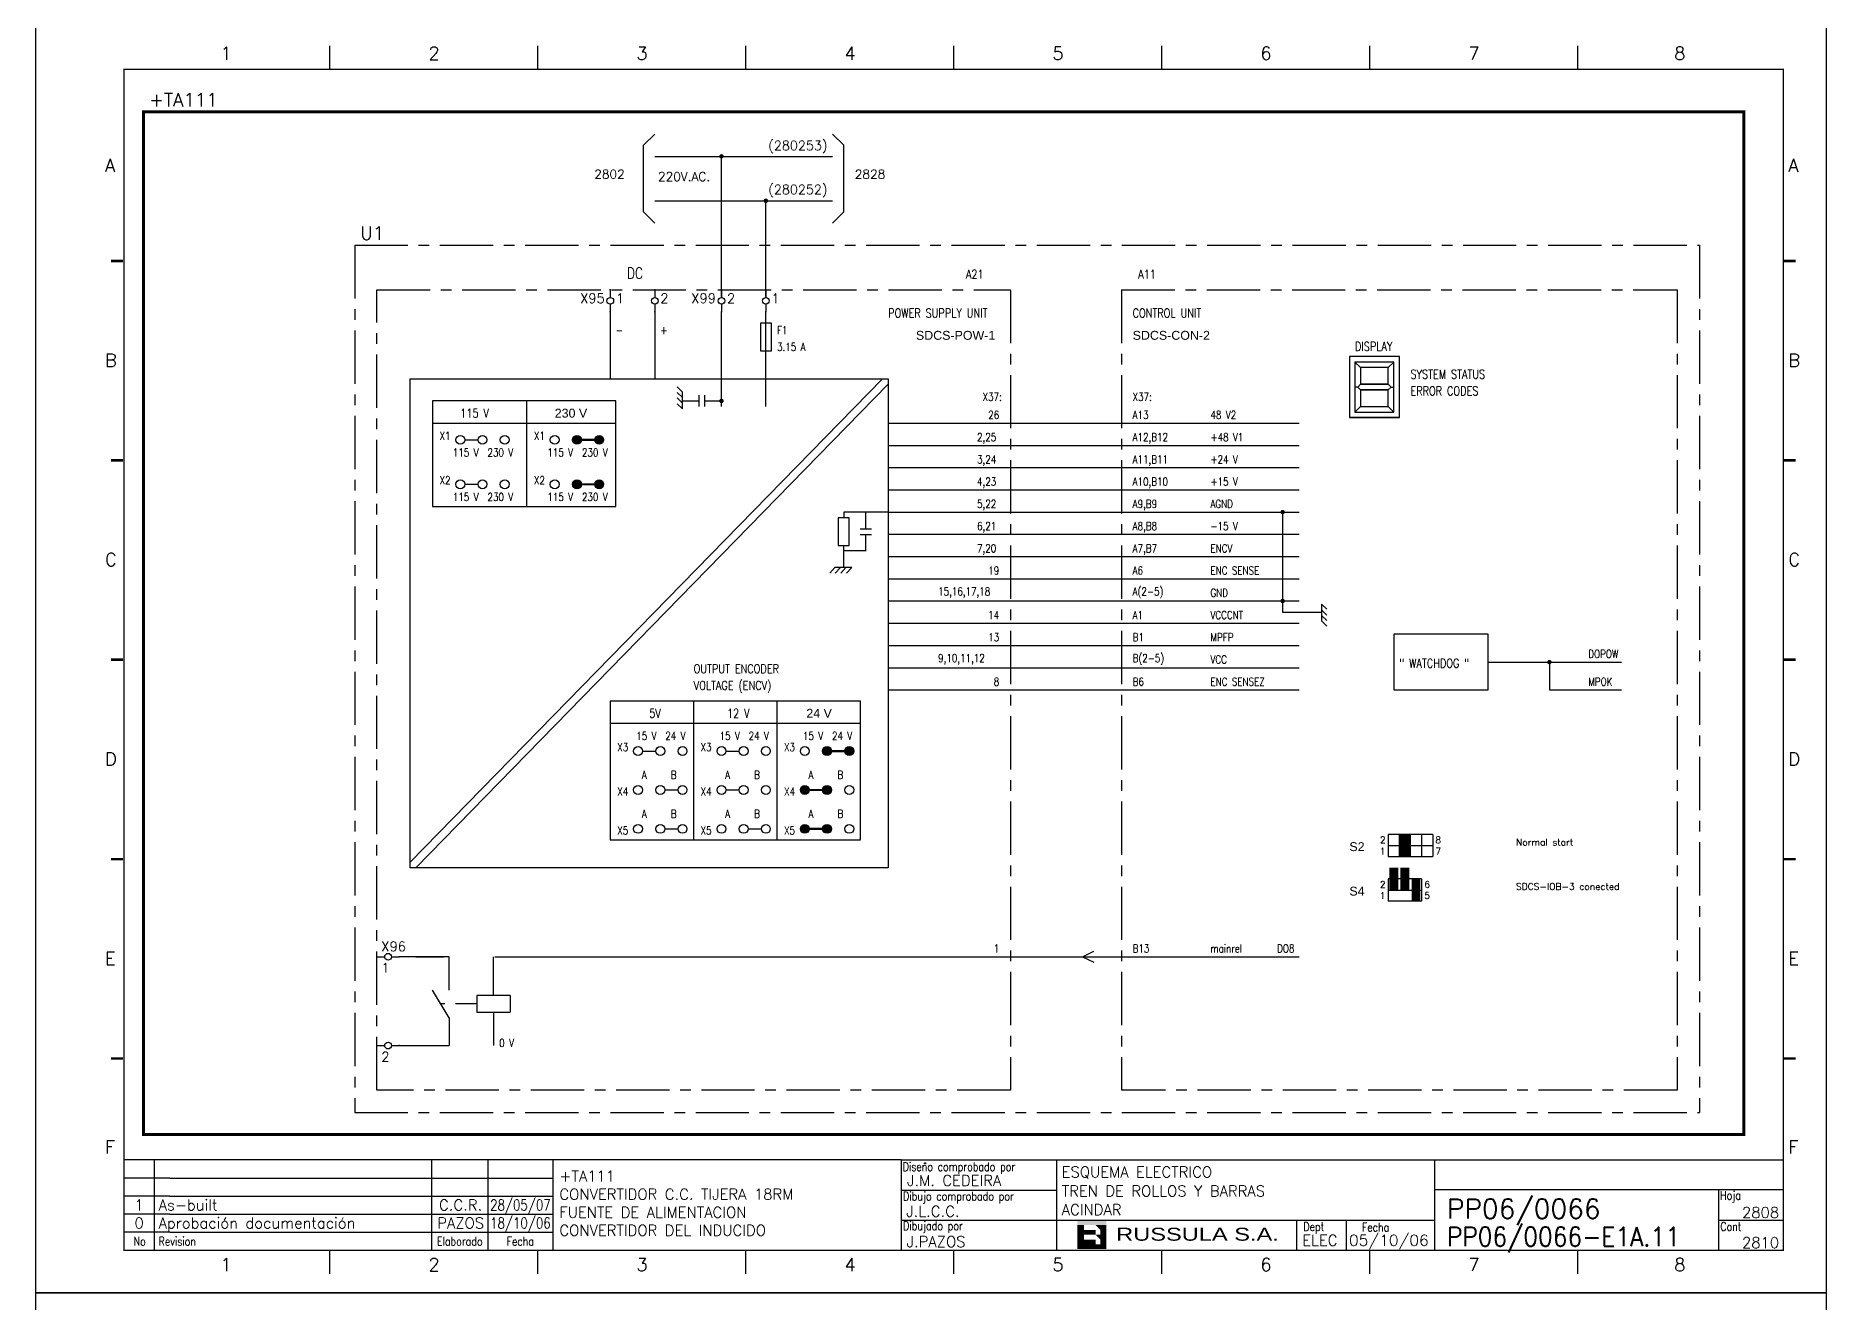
# Model space of a CAD drawing. Extents: x -4 to 416, y -4762 to 287.
# Drawn here: x -3.7 to 416.3, y -1200.4 to -903.4 of the extents above; entities that cross this region are included whole.
import ezdxf
from ezdxf.enums import TextEntityAlignment as Align

# ---------------------------------------------------------------- set-up
doc = ezdxf.new("R2010")
doc.units = 0
doc.header["$LTSCALE"] = 10
doc.header["$MEASUREMENT"] = 0
for name, pattern in [('CENTER', [2, 1.25, -0.25, 0.25, -0.25]), ('DASHDOT', [1, 0.5, -0.25, 0, -0.25]), ('DASHED', [0.75, 0.5, -0.25])]:
    doc.linetypes.add(name, pattern=pattern)
doc.layers.get('0').update_dxf_attribs({"linetype": 'CONTINUOUS'})
for name, color, linetype in [('1', 7, 'CONTINUOUS'), ('10', 5, 'CONTINUOUS'), ('2', 7, 'CONTINUOUS'), ('25', 3, 'CONTINUOUS'), ('25K', 4, 'DASHED'), ('25PK', 4, 'CENTER'), ('35', 2, 'CONTINUOUS'), ('8', 1, 'CONTINUOUS'), ('9', 6, 'CONTINUOUS'), ('DIBUJO', 7, 'CONTINUOUS'), ('NODE', 7, 'CONTINUOUS')]:
    doc.layers.add(name, color=color, linetype=linetype)
doc.styles.add('ABBSTYLE', font='ROMANS.SHX', dxfattribs={"width": 0.8})
doc.styles.add('HELV', font='HELVBLD.SHX', dxfattribs={"width": 1.2})
doc.styles.add('HELVETICA', font='HELV.SHX')
doc.styles.add('LABEL', font='SIMPLEX', dxfattribs={"width": 0.8, "height": 4})
doc.styles.add('ROMANS', font='romans')
doc.styles.get("Standard").update_dxf_attribs({"font": 'simplex'})

# ---------------------------------------------------------------- blocks, each defined once
blk = doc.blocks.new('NOD', base_point=(237.5, 170))
at = {"layer": 'NODE'}
blk.add_point((237.5, 170), dxfattribs=at)
blk = doc.blocks.new('$$PLL21C')
for p, q in [((-2.5, 0), (-0.75, 0)), ((0.75, 0), (2.5, 0))]:
    blk.add_line(p, q)
at = {"layer": '2'}
blk.add_circle((0, 0), 0.75, dxfattribs=at)
for p in [(-2.5, 0), (2.5, 0)]:
    blk.add_blockref('NOD', p, dxfattribs=at)
at = {"layer": '8'}
blk.add_attdef('*A', (-1.5, -3.575), '', height=2.15, dxfattribs=at)
at = {"layer": '9'}
blk.add_attdef('ID', (-1.5, 1.25), '', height=2.15, dxfattribs=at)
blk = doc.blocks.new('$$PLU21C')
for p, q in [((0, 2.5), (0, 0.75)), ((0, -0.75), (0, -2.5))]:
    blk.add_line(p, q)
at = {"layer": '2'}
blk.add_circle((0, 0), 0.75, dxfattribs=at)
for p in [(0, 2.5), (0, -2.5)]:
    blk.add_blockref('NOD', p, dxfattribs=at)
at = {"layer": '8'}
blk.add_attdef('*A', (1.25, -0.5), '', height=2.15, dxfattribs=at)
at = {"layer": '9'}
blk.add_attdef('ID', text='', height=2.15, dxfattribs=at).set_placement((-1.25, -0.5), align=Align.RIGHT)
blk = doc.blocks.new('newcajec')
at = {"layer": '1'}
for p, q in [((179.4, 20.85), (0.13, 20.85)), ((7, 20.85), (7, 0)), ((71, 20.85), (71, 0)), ((84, 20.85), (84, 0.09)), ((99, 20.85), (99, 0)), ((215.2, 20.8), (215.2, 0)), ((10.6, 16.64), (0, 16.64)), ((10.6, 16.64), (99, 16.64)), ((184.64, 20.18), (184.81, 20.01)), ((184.81, 20.01), (185.18, 20.25)), ((10.6, 12.48), (0, 12.48)), ((10.6, 12.48), (99, 12.48)), ((179.4, 13.87), (215.2, 13.87)), ((368, 14.06), (368, 0)), ((10.6, 8.32), (0, 8.32)), ((10.6, 8.32), (99, 8.32)), ((10.6, 4.16), (0, 4.16)), ((10.6, 4.16), (99, 4.16)), ((179.4, 6.93), (267.63, 6.93)), ((267.63, 6.93), (302.5, 6.93)), ((270.63, 6.91), (270.63, 0)), ((282.07, 6.93), (282.07, 0)), ((368, 6.93), (383, 6.93))]:
    blk.add_line(p, q, dxfattribs=at)
for points in [[(47.5, 272.5, 0.3, 0.3, 0), (47.5, 277.91, 0.3, 0.3, 0)], [(95.5, 272.5, 0.3, 0.3, 0), (95.5, 277.91, 0.3, 0.3, 0)], [(143.5, 272.5, 0.3, 0.3, 0), (143.5, 277.91, 0.3, 0.3, 0)], [(191.5, 272.5, 0.3, 0.3, 0), (191.5, 277.91, 0.3, 0.3, 0)], [(239.5, 272.5, 0.3, 0.3, 0), (239.5, 277.91, 0.3, 0.3, 0)], [(287.5, 272.5, 0.3, 0.3, 0), (287.5, 277.91, 0.3, 0.3, 0)], [(335.5, 272.5, 0.3, 0.3, 0), (335.5, 277.91, 0.3, 0.3, 0)], [(-2.99, 228.23, 0.6, 0.6, 0), (-0.18, 228.23, 0.6, 0.6, 0)], [(383.01, 228.23, 0.6, 0.6, 0), (385.82, 228.23, 0.6, 0.6, 0)], [(-2.99, 182.23, 0.6, 0.6, 0), (-0.18, 182.23, 0.6, 0.6, 0)], [(383.01, 182.23, 0.6, 0.6, 0), (385.82, 182.23, 0.6, 0.6, 0)], [(-2.99, 136.23, 0.6, 0.6, 0), (-0.18, 136.23, 0.6, 0.6, 0)], [(383.01, 136.23, 0.6, 0.6, 0), (385.82, 136.23, 0.6, 0.6, 0)], [(-2.99, 90.23, 0.6, 0.6, 0), (-0.18, 90.23, 0.6, 0.6, 0)], [(383.01, 90.23, 0.6, 0.6, 0), (385.82, 90.23, 0.6, 0.6, 0)], [(-2.99, 44.23, 0.6, 0.6, 0), (-0.18, 44.23, 0.6, 0.6, 0)], [(383.01, 44.23, 0.6, 0.6, 0), (385.82, 44.23, 0.6, 0.6, 0)], [(383, 20.8, 0.3, 0.3, 0), (179.4, 20.8, 0.3, 0.3, 0), (179.4, 0, 0.3, 0.3, 0)], [(302.5, 20.8, 0.3, 0.3, 0), (302.5, 0, 0.3, 0.3, 0)], [(302.5, 14, 0.3, 0.3, 0), (383, 14, 0.3, 0.3, 0)], [(47.5, -5.5, 0.3, 0.3, 0), (47.5, -0.09, 0.3, 0.3, 0)], [(95.5, -5.5, 0.3, 0.3, 0), (95.5, -0.09, 0.3, 0.3, 0)], [(143.5, -5.5, 0.3, 0.3, 0), (143.5, -0.09, 0.3, 0.3, 0)], [(191.5, -5.5, 0.3, 0.3, 0), (191.5, -0.09, 0.3, 0.3, 0)], [(239.5, -5.5, 0.3, 0.3, 0), (239.5, -0.09, 0.3, 0.3, 0)], [(287.5, -5.5, 0.3, 0.3, 0), (287.5, -0.09, 0.3, 0.3, 0)], [(335.5, -5.5, 0.3, 0.3, 0), (335.5, -0.09, 0.3, 0.3, 0)]]:
    blk.add_lwpolyline(points, format="xyseb", dxfattribs=at)
at = {"layer": '1', "const_width": 0.3}
blk.add_lwpolyline([(0, 0), (0, 272.5), (383, 272.5), (383, 0)], close=True, dxfattribs=at)
at = {"layer": '2', "color": 14}
for p, q in [((221.42, 4.69), (221.42, 5.81)), ((221.42, 2.47), (221.42, 3.58))]:
    blk.add_line(p, q, dxfattribs=at)
for points in [[(220.05, 5.81), (220.05, 6.92), (226.74, 5.81), (226.74, 6.92)], [(221.42, 2.47), (220.05, 2.47), (221.42, 5.81), (220.05, 5.81)], [(221.42, 4.69), (224.25, 4.69), (221.42, 3.58), (224.25, 3.58)], [(224.25, 5.81), (225.37, 5.81), (225.37, 4.69)], [(225.37, 5.81), (226.74, 5.81), (225.37, 1.35), (226.74, 1.35)], [(224.25, 0.24), (224.25, 2.47), (220.05, 0.24), (220.05, 2.47)], [(224.25, 3.58), (225.37, 3.58), (225.37, 2.47)], [(226.74, 1.35), (226.74, 0.24), (224.25, 1.35), (224.25, 0.24)]]:
    blk.add_solid(points, dxfattribs=at)
at = {"layer": '1', "style": 'ROMANS'}
for s, p in [('1', (22.29, 274.68)), ('2', (70.29, 274.68)), ('3', (118.29, 274.68)), ('4', (166.29, 274.68)), ('5', (214.29, 274.68)), ('6', (262.29, 274.68)), ('7', (310.29, 274.68)), ('8', (357.79, 274.68)), ('A', (-4.37, 248.84)), ('A', (384.13, 248.84)), ('B', (-4.37, 203.84)), ('B', (384.13, 203.84)), ('C', (-4.37, 157.84)), ('C', (384.13, 157.84)), ('D', (-4.37, 111.84)), ('D', (384.13, 111.84)), ('E', (-4.37, 65.84)), ('E', (384.13, 65.84)), ('F', (-4.37, 22.34)), ('F', (384.13, 22.34)), ('1', (22.29, -4.82)), ('2', (70.29, -4.82)), ('3', (118.29, -4.82)), ('4', (166.29, -4.82)), ('5', (214.29, -4.82)), ('6', (262.29, -4.82)), ('7', (310.29, -4.82)), ('8', (357.79, -4.82))]:
    blk.add_text(s, height=3, dxfattribs=at).set_placement(p)
at = {"layer": '1', "style": 'LABEL', "width": 0.8}
for s, p in [('Diseno comprobado por', (179.73, 18.27)), ('Dibujo comprobado por', (179.81, 11.47)), ('Hoja', (368.38, 11.66)), ('Dibujado por', (179.83, 4.64)), ('Fecha', (285.71, 4.3)), ('Cont', (368.43, 4.46)), ('No', (2.23, 1.05)), ('Revision', (8, 1.05))]:
    blk.add_text(s, height=2, dxfattribs=at).set_placement(p)
for s, p in [('Dept', (274.61, 4.44)), ('Elaborado', (77.5, 1.05)), ('Fecha', (91.5, 1.05))]:
    blk.add_text(s, height=2, dxfattribs=at).set_placement(p, align=Align.CENTER)
at = {"layer": '10', "style": 'ROMANS'}
for tag, p in [('REV41', (3.5, 18.74)), ('REV43', (77.7, 18.74)), ('REV31', (3.5, 14.58)), ('REV33', (77.7, 14.58)), ('REV21', (3.5, 10.42)), ('REV23', (77.7, 10.42)), ('REV11', (3.5, 6.27)), ('REV13', (77.7, 6.27))]:
    blk.add_attdef(tag, text='', height=2.5, dxfattribs=at).set_placement(p, align=Align.MIDDLE)
for tag, p, height in [('REV42', (8, 17.49), 2.5), ('SHEETNAME1', (100.5, 15.83), 2.5), ('DESIGNCHECK', (180.74, 14.83), 2.5), ('DOCUMENTTYPE', (216.43, 16.8), 2.5), ('NOTA', (305.32, 15.8), 3), ('REV32', (8, 13.33), 2.5), ('SHEETNAME2', (100.5, 11.67), 2.5), ('OBJECT', (216.43, 12.4), 2.5), ('REV22', (8, 9.17), 2.5), ('SHEETNAME3', (100.5, 7.51), 2.5), ('DRAWINGCHECK', (180.53, 7.71), 2.5), ('CUSTOMER', (216.43, 8.08), 2.5), ('ORDER', (305.32, 7.3), 4.5), ('REV12', (8, 5.01), 2.5), ('SHEETNAME4', (100.5, 3.35), 2.5), ('DOCUMENT_ID', (305.32, 0.93), 4.4), ('USER', (180.63, 0.71), 2.5), ('DEPARTMENT', (271.93, 1.05), 2.5)]:
    blk.add_attdef(tag, p, '', height=height, dxfattribs=at)
for tag, width, p, p2 in [('REV44', 1.221199, (84.53, 17.49), (98.48, 17.49)), ('REV34', 1.221199, (84.53, 13.33), (98.48, 13.33)), ('REV24', 1.221199, (84.53, 9.17), (98.48, 9.17)), ('REV14', 1.221199, (84.53, 5.01), (98.48, 5.01)), ('CREATED2', 7.039915, (282.71, 1.05), (301.14, 1.05))]:
    blk.add_attdef(tag, text='', height=2.5, dxfattribs=dict(at, width=width)).set_placement(p, p2, align=Align.FIT)
for tag, p in [('SHEET', (382, 7.43)), ('NEXTSHEET', (382, 0.5))]:
    blk.add_attdef(tag, text='', height=2.5, dxfattribs=at).set_placement(p, align=Align.RIGHT)
at = {"layer": 'DIBUJO', "color": 14, "style": 'HELVETICA', "width": 1.3}
blk.add_text('RUSSULA S.A.', height=3, dxfattribs=at).set_placement((229, 2.19))

msp = doc.modelspace()

# ---------------------------------------------------------------- linework, layer by layer
at = {"layer": '2', "color": 7}
for p, q in [((138.92, -929.07), (141.52, -926.47)), ((185.84, -929.07), (183.24, -926.47)), ((138.92, -944.71), (138.92, -929.07)), ((141.52, -931.68), (183.24, -931.68)), ((157.17, -964.53), (157.17, -931.68)), ((185.84, -944.71), (185.84, -929.07)), ((141.52, -947.32), (138.92, -944.71)), ((141.52, -942.11), (183.24, -942.11)), ((167.59, -964.53), (167.59, -942.11)), ((183.24, -947.32), (185.84, -944.71)), ((324.02, -1090.71), (313.59, -1090.71)), ((313.59, -1090.71), (313.59, -1095.92)), ((316.2, -1095.92), (316.2, -1090.71)), ((318.8, -1095.92), (318.8, -1090.71)), ((321.41, -1090.71), (321.41, -1095.92)), ((324.02, -1090.71), (324.02, -1095.92)), ((313.59, -1093.32), (324.02, -1093.32)), ((313.59, -1095.92), (324.02, -1095.92)), ((313.59, -1095.92), (324.02, -1095.92)), ((313.59, -1101.14), (313.59, -1106.35)), ((321.41, -1101.14), (313.59, -1101.14)), ((313.59, -1103.75), (321.41, -1103.75)), ((321.41, -1101.14), (321.41, -1106.35)), ((321.41, -1106.35), (313.59, -1106.35))]:
    msp.add_line(p, q, dxfattribs=at)
at = {"layer": '2', "color": 3, "linetype": 'DASHDOT', "const_width": 0.73}
msp.add_lwpolyline([(21.6, -921.25), (397.02, -921.25), (397.02, -1161.1), (21.6, -1161.1), (21.6, -921.25)], dxfattribs=at)
at = {"layer": '2', "color": 7}
for points, const_width in [([(156.91, -931.68, 1), (157.43, -931.68, 1)], 0.521), ([(167.33, -942.11, 1), (167.86, -942.11, 1)], 0.521), ([(122.75, -998.16, 1), (123.8, -998.16, 1)], 1.04), ([(127.97, -998.16, 1), (129.01, -998.16, 1)], 1.04), ([(122.75, -1008.59, 1), (123.8, -1008.59, 1)], 1.04), ([(127.97, -1008.59, 1), (129.01, -1008.59, 1)], 1.04), ([(181.41, -1071.16, 1), (182.46, -1071.16, 1)], 1.04), ([(186.63, -1071.16, 1), (187.67, -1071.16, 1)], 1.04), ([(176.2, -1080.28, 1), (177.24, -1080.28, 1)], 1.04), ([(181.41, -1080.28, 1), (182.46, -1080.28, 1)], 1.04), ([(176.2, -1089.41, 1), (177.24, -1089.41, 1)], 1.04), ([(181.41, -1089.41, 1), (182.46, -1089.41, 1)], 1.04)]:
    msp.add_lwpolyline(points, format="xyb", close=True, dxfattribs=dict(at, const_width=const_width))
at = {"layer": '2', "color": 7, "const_width": 0.521}
for points in [[(124.27, -998.16), (127.6, -998.16)], [(124.27, -1008.59), (127.6, -1008.59)], [(182.92, -1071.16), (186.26, -1071.16)], [(177.71, -1080.28), (181.05, -1080.28)], [(177.71, -1089.41), (181.05, -1089.41)]]:
    msp.add_lwpolyline(points, dxfattribs=at)
at = {"layer": '2', "color": 7}
for points in [[(316.2, -1090.71), (316.2, -1095.92), (318.8, -1090.71), (318.8, -1095.92)], [(313.85, -1103.7), (313.85, -1098.49), (315.94, -1103.7), (315.94, -1098.49)], [(316.46, -1103.7), (316.46, -1098.49), (318.54, -1103.7), (318.54, -1098.49)], [(319.07, -1106.35), (319.07, -1101.14), (321.15, -1106.35), (321.15, -1101.14)]]:
    msp.add_solid(points, dxfattribs=at)
at = {"layer": '25'}
for p, q in [((132.4, -989.03), (89.38, -989.03)), ((89.38, -989.03), (89.38, -1013.8)), ((111.54, -1013.8), (111.54, -989.03)), ((132.4, -1013.8), (132.4, -989.03)), ((89.38, -994.25), (132.4, -994.25)), ((89.38, -1013.8), (132.4, -1013.8)), ((189.75, -1059.43), (131.1, -1059.43)), ((131.1, -1059.43), (131.1, -1092.01)), ((150.65, -1092.01), (150.65, -1059.43)), ((170.2, -1092.01), (170.2, -1059.43)), ((189.75, -1092.01), (189.75, -1059.43)), ((131.1, -1064.64), (189.75, -1064.64)), ((131.1, -1092.01), (189.75, -1092.01))]:
    msp.add_line(p, q, dxfattribs=at)
at = {"layer": '25K'}
msp.add_line((99.81, -1130.47), (91.34, -1130.47), dxfattribs=at)
at = {"layer": '25PK'}
for p, q in [((71.13, -952.54), (386.59, -952.54)), ((71.13, -952.54), (386.59, -952.54)), ((71.13, -952.54), (71.13, -1155.89)), ((71.13, -952.54), (71.13, -1155.89)), ((386.59, -952.54), (386.59, -1155.89)), ((76.35, -1150.67), (76.35, -962.96)), ((76.35, -962.96), (224.95, -962.96)), ((224.95, -962.96), (224.95, -1150.67)), ((251.02, -962.96), (251.02, -1150.67)), ((251.02, -962.96), (381.37, -962.96)), ((381.37, -962.96), (381.37, -1150.67)), ((224.95, -1150.67), (76.35, -1150.67)), ((381.37, -1150.67), (251.02, -1150.67)), ((71.13, -1155.89), (386.59, -1155.89))]:
    msp.add_line(p, q, dxfattribs=at)
at = {"layer": '35'}
for p, q in [((131.1, -968.18), (131.1, -983.82)), ((141.52, -968.18), (141.52, -983.82)), ((157.17, -990.34), (157.17, -968.18)), ((167.59, -990.34), (167.59, -968.18)), ((166.29, -970.79), (166.29, -977.3)), ((168.9, -970.79), (166.29, -970.79)), ((168.9, -977.3), (168.9, -970.79)), ((166.29, -977.3), (168.9, -977.3)), ((316.2, -978.61), (304.47, -978.61)), ((304.47, -978.61), (304.47, -992.95)), ((314.89, -979.91), (305.77, -979.91)), ((305.77, -979.91), (305.77, -986.43)), ((307.07, -981.21), (305.77, -979.91)), ((313.59, -981.21), (307.07, -981.21)), ((307.07, -981.21), (307.07, -985.12)), ((313.59, -981.21), (314.89, -979.91)), ((313.59, -985.12), (313.59, -981.21)), ((314.89, -986.43), (314.89, -979.91)), ((316.2, -992.95), (316.2, -978.61)), ((84.17, -1098.53), (84.17, -983.82)), ((84.17, -1097.23), (194.97, -983.82)), ((84.17, -983.82), (196.27, -983.82)), ((85.47, -1098.53), (196.27, -985.12)), ((148.04, -986.99), (146.78, -985.77)), ((148.04, -990.92), (148.04, -986.99)), ((196.27, -983.82), (196.27, -1098.53)), ((305.77, -985.12), (305.77, -991.64)), ((306.42, -985.78), (305.78, -985.78)), ((307.07, -985.12), (306.42, -985.78)), ((306.42, -985.78), (307.07, -986.43)), ((313.59, -985.12), (307.07, -985.12)), ((307.07, -985.12), (313.59, -985.12)), ((313.59, -986.43), (307.07, -986.43)), ((307.07, -986.43), (313.59, -986.43)), ((307.07, -986.43), (307.07, -990.34)), ((313.59, -985.12), (314.24, -985.78)), ((314.24, -985.78), (313.59, -986.43)), ((313.59, -990.34), (313.59, -986.43)), ((314.24, -985.78), (314.89, -985.78)), ((314.89, -991.64), (314.89, -985.12)), ((148.04, -988.27), (146.78, -987.05)), ((148.04, -989.56), (146.78, -988.34)), ((148.04, -990.93), (146.78, -989.71)), ((151.9, -987.7), (151.9, -990.31)), ((153.2, -987.7), (153.2, -990.31)), ((307.07, -990.34), (305.77, -991.64)), ((307.07, -990.34), (313.59, -990.34)), ((313.59, -990.34), (314.89, -991.64)), ((196.27, -994.25), (292.73, -994.25)), ((304.47, -992.95), (316.2, -992.95)), ((316.2, -992.95), (304.47, -992.95)), ((305.77, -991.64), (314.89, -991.64)), ((96.94, -998.16), (100.07, -998.16)), ((124.32, -998.16), (127.45, -998.16)), ((196.27, -999.46), (292.73, -999.46)), ((196.27, -1004.68), (292.73, -1004.68)), ((96.94, -1008.59), (100.07, -1008.59)), ((124.32, -1008.59), (127.45, -1008.59)), ((196.27, -1009.89), (292.73, -1009.89)), ((196.27, -1015.11), (292.73, -1015.11)), ((184.51, -1016.46), (184.51, -1022.98)), ((187.12, -1016.46), (184.51, -1016.46)), ((187.12, -1022.98), (187.12, -1016.46)), ((189.72, -1019.07), (192.33, -1019.07)), ((189.72, -1020.37), (192.33, -1020.37)), ((196.27, -1020.32), (292.73, -1020.32)), ((184.51, -1022.98), (187.12, -1022.98)), ((183.8, -1028.14), (182.58, -1029.4)), ((187.73, -1028.14), (183.8, -1028.14)), ((185.08, -1028.14), (183.86, -1029.4)), ((186.37, -1028.14), (185.15, -1029.4)), ((187.74, -1028.14), (186.52, -1029.4)), ((196.27, -1025.53), (292.73, -1025.53)), ((196.27, -1030.75), (292.73, -1030.75)), ((196.27, -1035.96), (292.73, -1035.96)), ((297.95, -1036.68), (299.21, -1037.9)), ((297.95, -1036.68), (297.95, -1040.62)), ((196.27, -1041.18), (292.73, -1041.18)), ((297.95, -1038.04), (299.21, -1039.26)), ((297.95, -1039.34), (299.21, -1040.56)), ((297.95, -1040.62), (299.21, -1041.84)), ((337.05, -1043.78), (314.89, -1043.78)), ((314.89, -1043.78), (314.89, -1056.82)), ((337.05, -1056.82), (337.05, -1043.78)), ((196.27, -1046.39), (292.73, -1046.39)), ((196.27, -1051.6), (292.73, -1051.6)), ((196.27, -1056.82), (292.73, -1056.82)), ((314.89, -1056.82), (337.05, -1056.82)), ((138.66, -1071.16), (141.78, -1071.16)), ((158.21, -1071.16), (161.34, -1071.16)), ((182.98, -1071.16), (186.1, -1071.16)), ((143.87, -1080.28), (147, -1080.28)), ((158.21, -1080.28), (161.34, -1080.28)), ((158.21, -1080.28), (161.34, -1080.28)), ((177.76, -1080.28), (180.89, -1080.28)), ((177.76, -1080.28), (180.89, -1080.28)), ((143.87, -1089.41), (147, -1089.41)), ((163.42, -1089.41), (166.55, -1089.41)), ((177.76, -1089.41), (180.89, -1089.41)), ((196.27, -1098.53), (84.17, -1098.53)), ((93.29, -1119.39), (81.56, -1119.39)), ((85.47, -1119.39), (91.99, -1119.39)), ((93.29, -1127.21), (93.29, -1119.39)), ((103.72, -1128.51), (103.72, -1119.39)), ((103.98, -1119.39), (292.73, -1119.39)), ((241.9, -1119.39), (244.5, -1118.08)), ((241.9, -1119.39), (244.5, -1120.69)), ((93.29, -1133.73), (89.38, -1127.21)), ((107.63, -1128.51), (99.81, -1128.51)), ((99.81, -1128.51), (99.81, -1132.42)), ((107.63, -1128.51), (107.63, -1132.42)), ((93.29, -1133.73), (93.29, -1140.24)), ((99.81, -1132.42), (107.63, -1132.42)), ((103.72, -1132.42), (103.72, -1140.24)), ((81.56, -1140.24), (93.29, -1140.24))]:
    msp.add_line(p, q, dxfattribs=at)
for points in [[(147.99, -989.04), (151.9, -989.04)], [(153.2, -989.04), (157.11, -989.04)], [(196.27, -1015.11), (185.84, -1015.11), (185.84, -1016.46)], [(191.06, -1019.07), (191.06, -1015.16)], [(288.82, -1015.11), (288.82, -1035.96), (288.82, -1038.57), (297.95, -1038.57)], [(191.06, -1024.28), (191.06, -1020.37)], [(191.06, -1024.23), (185.84, -1024.23)], [(185.85, -1028.19), (185.85, -1022.98)], [(337.05, -1050.3), (368.34, -1050.3)], [(351.39, -1050.3), (351.39, -1056.82), (368.34, -1056.82)]]:
    msp.add_lwpolyline(points, dxfattribs=at)
at = {"layer": '35', "const_width": 0.521}
for points in [[(156.91, -989.03, 1), (157.43, -989.03, 1)], [(288.56, -1015.11, 1), (289.08, -1015.11, 1)], [(288.56, -1035.96, 1), (289.08, -1035.96, 1)], [(351.13, -1050.3, 1), (351.65, -1050.3, 1)]]:
    msp.add_lwpolyline(points, format="xyb", close=True, dxfattribs=at)
at = {"layer": '35'}
for centre in [(95.9, -998.16), (101.11, -998.16), (106.33, -998.16), (118.06, -998.16), (123.27, -998.16), (128.49, -998.16), (95.9, -1008.59), (101.11, -1008.59), (106.33, -1008.59), (118.06, -1008.59), (123.27, -1008.59), (128.49, -1008.59), (137.61, -1071.16), (142.83, -1071.16), (148.04, -1071.16), (157.17, -1071.16), (162.38, -1071.16), (167.59, -1071.16), (176.72, -1071.16), (181.93, -1071.16), (187.15, -1071.16), (137.61, -1080.28), (137.61, -1080.28), (142.83, -1080.28), (142.83, -1080.28), (148.04, -1080.28), (148.04, -1080.28), (157.17, -1080.28), (157.17, -1080.28), (162.38, -1080.28), (162.38, -1080.28), (167.59, -1080.28), (167.59, -1080.28), (176.72, -1080.28), (176.72, -1080.28), (181.93, -1080.28), (181.93, -1080.28), (187.15, -1080.28), (187.15, -1080.28), (137.61, -1089.41), (142.83, -1089.41), (148.04, -1089.41), (157.17, -1089.41), (162.38, -1089.41), (167.59, -1089.41), (176.72, -1089.41), (181.93, -1089.41), (187.15, -1089.41)]:
    msp.add_circle(centre, 1.04, dxfattribs=at)
at = {"layer": 'DIBUJO'}
for points in [[(-3.68, -901.24), (416.32, -901.24), (416.32, -1198.24), (-3.68, -1198.24), (-3.68, -901.24)], [(-3.68, -1198.24), (416.32, -1198.24), (416.32, -1495.24), (-3.68, -1495.24), (-3.68, -1198.24)]]:
    msp.add_lwpolyline(points, dxfattribs=at)

# ---------------------------------------------------------------- block references
at = {"layer": '2', "color": 7}
ref = msp.add_blockref('newcajec', (17, -1188.22), dxfattribs=dict(at, xscale=1.016442892079948, yscale=1.016442892079948, zscale=1.016442892079948))
ref.add_attrib('REV24', '28/05/07', dxfattribs={"layer": '10', "height": 2.541, "style": 'ROMANS', "width": 0.728168}).set_placement((102.91, -1178.89), (117.1, -1178.89), align=Align.FIT)
ref.add_attrib('SHEETNAME3', 'FUENTE DE ALIMENTACION', (119.15, -1180.59), dxfattribs={"layer": '10', "height": 2.5411, "style": 'ROMANS'})
ref.add_attrib('SHEETNAME2', 'CONVERTIDOR C.C. TIJERA 18RM', (119.15, -1176.36), dxfattribs={"layer": '10', "height": 2.5411, "style": 'ROMANS'})
ref.add_attrib('SHEETNAME1', '+TA111', (119.15, -1172.13), dxfattribs={"layer": '10', "height": 2.541, "style": 'ROMANS'})
ref.add_attrib('USER', 'J.PAZOS', (200.6, -1187.5), dxfattribs={"layer": '10', "height": 2.541, "style": 'ROMANS'})
ref.add_attrib('DRAWINGCHECK', 'J.L.C.C.', (200.5, -1180.38), dxfattribs={"layer": '10', "height": 2.541, "style": 'ROMANS'})
ref.add_attrib('DESIGNCHECK', 'J.M. CEDEIRA', (200.71, -1173.14), dxfattribs={"layer": '10', "height": 2.5411, "style": 'ROMANS'})
ref.add_attrib('REV22', 'As-built', (25.13, -1178.89), dxfattribs={"layer": '10', "height": 2.541, "style": 'ROMANS'})
ref.add_attrib('REV12', 'Aprobación documentación', (25.13, -1183.12), dxfattribs={"layer": '10', "height": 2.5411, "style": 'ROMANS'})
ref.add_attrib('REV21', '1', dxfattribs={"layer": '10', "height": 2.54, "style": 'ROMANS'}).set_placement((20.56, -1177.62), align=Align.MIDDLE)
ref.add_attrib('REV11', '0', dxfattribs={"layer": '10', "height": 2.54, "style": 'ROMANS'}).set_placement((20.56, -1181.85), align=Align.MIDDLE)
ref.add_attrib('SHEETNAME4', 'CONVERTIDOR DEL INDUCIDO', (119.15, -1184.82), dxfattribs={"layer": '10', "height": 2.5411, "style": 'ROMANS'})
ref.add_attrib('REV14', '18/10/06', dxfattribs={"layer": '10', "height": 2.541, "style": 'ROMANS', "width": 0.728168}).set_placement((102.91, -1183.12), (117.1, -1183.12), align=Align.FIT)
ref.add_attrib('REV23', 'C.C.R.', dxfattribs={"layer": '10', "height": 2.541, "style": 'ROMANS'}).set_placement((95.98, -1177.62), align=Align.MIDDLE)
ref.add_attrib('REV13', 'PAZOS', dxfattribs={"layer": '10', "height": 2.541, "style": 'ROMANS'}).set_placement((95.98, -1181.85), align=Align.MIDDLE)
ref.add_attrib('DOCUMENT_ID', 'PP06/0066-E1A.11', (327.34, -1187.27), dxfattribs={"layer": '10', "height": 4.4723, "style": 'ROMANS', "width": 0.9})
ref.add_attrib('ORDER', 'PP06/0066', (327.34, -1180.8), dxfattribs={"layer": '10', "height": 4.574, "style": 'ROMANS'})
ref.add_attrib('CUSTOMER', 'ACINDAR', (236.99, -1180), dxfattribs={"layer": '10', "height": 2.541, "style": 'ROMANS'})
ref.add_attrib('OBJECT', 'TREN DE ROLLOS Y BARRAS', (236.99, -1175.61), dxfattribs={"layer": '10', "height": 2.5411, "style": 'ROMANS'})
ref.add_attrib('DOCUMENTTYPE', 'ESQUEMA ELECTRICO', (236.99, -1171.14), dxfattribs={"layer": '10', "height": 2.5411, "style": 'ROMANS'})
ref.add_attrib('CREATED2', '05/10/06', dxfattribs={"layer": '10', "height": 2.541, "style": 'ROMANS', "width": 0.961976}).set_placement((304.36, -1187.16), (323.1, -1187.16), align=Align.FIT)
ref.add_attrib('DEPARTMENT', 'ELEC', (293.4, -1187.16), dxfattribs={"layer": '10', "height": 2.541, "style": 'ROMANS'})
ref.add_attrib('NEXTSHEET', '2810', dxfattribs={"layer": '10', "height": 2.541, "style": 'ROMANS'}).set_placement((405.28, -1187.71), align=Align.RIGHT)
ref.add_attrib('SHEET', '2808', dxfattribs={"layer": '10', "height": 2.541, "style": 'ROMANS'}).set_placement((405.28, -1180.66), align=Align.RIGHT)
at = {"layer": '2', "color": 7, "xscale": 1.042826399999963, "yscale": 1.042826399999963, "zscale": 1.042826399999963}
for name, p, values in [('$$PLU21C', (131.1, -965.57), {'ID': 'X95', '*A': '1'}), ('$$PLU21C', (141.52, -965.57), {'*A': '2'}), ('$$PLU21C', (157.17, -965.57), {'ID': 'X99', '*A': '2'}), ('$$PLU21C', (167.59, -965.57), {'*A': '1'}), ('$$PLL21C', (78.95, -1119.39), {'ID': 'X96', '*A': '1'}), ('$$PLL21C', (78.95, -1140.24), {'*A': '2'})]:
    msp.add_blockref(name, p, dxfattribs=at).add_auto_attribs(values)

# ---------------------------------------------------------------- texts
at = {"layer": '2', "color": 6}
for s, height, p in [('+TA111', 3.128, (22.9, -919.95)), ('(280253)', 2.19, (168.16, -930.24)), ('(280252)', 2.19, (168.16, -940.55)), ('U1', 3.128, (72.44, -951.23))]:
    msp.add_text(s, height=height, dxfattribs=at).set_placement(p)
at = {"layer": '2', "color": 7}
for s, height, style, p in [('2802', 2.086, 'ROMANS', (127.33, -936.89)), ('220V.AC.', 2.086, 'ROMANS', (142.28, -937.47)), ('2828', 2.086, 'ROMANS', (188.45, -936.89)), ('Normal start', 1.5642, 'ROMANS', (343.57, -1093.32)), ('S2', 2.086, 'HELV', (304.47, -1094.62)), ('S4', 2.086, 'HELV', (304.47, -1105.05)), ('SDCS-IOB-3 conected', 1.5642, 'ROMANS', (343.57, -1103.72))]:
    msp.add_text(s, height=height, dxfattribs=dict(at, style=style)).set_placement(p)
at = {"layer": '2', "color": 7, "style": 'ROMANS'}
for s, p in [('2', (312.29, -1092.01)), ('8', (325.32, -1092.01)), ('1', (312.29, -1094.62)), ('7', (325.32, -1094.62)), ('2', (312.29, -1102.44)), ('1', (312.29, -1105.05)), ('5', (322.72, -1105.05)), ('6', (322.72, -1102.44))]:
    msp.add_text(s, height=1.56, dxfattribs=at).set_placement(p, align=Align.MIDDLE)
at = {"layer": '25', "style": 'ABBSTYLE', "width": 0.8}
for s, height, p in [('DC', 2.607, (135.01, -960.36)), ('A21', 2.086, (214.52, -960.36)), ('A11', 2.086, (254.93, -960.36)), ('POWER SUPPLY UNIT', 2.0857, (196.27, -969.48)), ('CONTROL UNIT', 2.0857, (253.63, -969.48)), ('-', 1.88, (132.4, -973.39)), ('+', 1.88, (142.83, -973.39)), ('F1', 1.877, (170.2, -973.39)), ('3.15 A', 1.877, (170.2, -977.3)), ('DISPLAY', 2.086, (305.77, -977.3)), ('SYSTEM STATUS', 2.0857, (318.8, -983.82)), ('ERROR CODES', 2.0857, (318.8, -987.73)), ('115 V', 2.086, (95.9, -992.95)), ('X37:', 1.877, (218.43, -989.03)), ('X37:', 1.877, (253.63, -989.03)), ('26', 1.877, (219.74, -993.26)), ('A13', 1.877, (253.63, -993.26)), ('48 V2', 1.877, (271.88, -993.26)), ('X1', 1.877, (91.03, -998.16)), ('X1', 1.877, (113.19, -998.16)), ('2,25', 1.877, (217.13, -998.48)), ('A12,B12', 1.877, (253.63, -998.48)), ('+48 V1', 1.877, (271.88, -998.48)), ('115 V', 1.877, (94.16, -1002.07)), ('230 V', 1.877, (102.28, -1002.07)), ('115 V', 1.877, (116.32, -1002.07)), ('230 V', 1.877, (124.44, -1002.07)), ('3,24', 1.877, (217.13, -1003.69)), ('A11,B11', 1.877, (253.63, -1003.69)), ('+24 V', 1.877, (271.88, -1003.69)), ('X2', 1.877, (91.03, -1008.59)), ('X2', 1.877, (113.19, -1008.59)), ('4,23', 1.877, (217.13, -1008.91)), ('A10,B10', 1.877, (253.63, -1008.91)), ('+15 V', 1.877, (271.88, -1008.91)), ('115 V', 1.877, (94.16, -1012.5)), ('230 V', 1.877, (102.28, -1012.5)), ('115 V', 1.877, (116.32, -1012.5)), ('230 V', 1.877, (124.44, -1012.5)), ('5,22', 1.877, (217.13, -1014.12)), ('A9,B9', 1.877, (253.63, -1014.12)), ('AGND', 1.877, (271.88, -1014.12)), ('6,21', 1.877, (217.13, -1019.34)), ('A8,B8', 1.877, (253.63, -1019.34)), ('-15 V', 1.877, (271.88, -1019.34)), ('7,20', 1.877, (217.13, -1024.55)), ('A7,B7', 1.877, (253.63, -1024.55)), ('ENCV', 1.877, (271.88, -1024.55)), ('19', 1.877, (219.74, -1029.76)), ('A6', 1.877, (253.63, -1029.76)), ('ENC SENSE', 1.877, (271.88, -1029.76)), ('15,16,17,18', 1.8771, (208, -1034.66)), ('A(2-5)', 1.877, (253.63, -1034.66)), ('GND', 1.877, (271.88, -1034.98)), ('14', 1.877, (219.74, -1040.19)), ('A1', 1.877, (253.63, -1040.19)), ('VCCCNT', 1.877, (271.88, -1040.19)), ('13', 1.877, (219.74, -1045.41)), ('B1', 1.877, (253.63, -1045.41)), ('MPFP', 1.877, (271.88, -1045.41)), ('9,10,11,12', 1.877, (208, -1050.3)), ('B(2-5)', 1.877, (253.63, -1050.3)), ('VCC', 1.877, (271.88, -1050.62)), ('" WATCHDOG "', 2.0857, (316.2, -1051.6)), ('DOPOW', 1.877, (360.52, -1049.32)), ('OUTPUT ENCODER', 2.0857, (150.65, -1052.91)), ('8', 1.88, (221.04, -1055.83)), ('B6', 1.877, (253.63, -1055.83)), ('ENC SENSEZ', 1.877, (271.88, -1055.83)), ('MPOK', 1.877, (360.52, -1055.83)), ('VOLTAGE (ENCV)', 2.0857, (150.65, -1056.82)), ('5V', 2.086, (140.22, -1063.34)), ('12 V', 2.086, (158.47, -1063.34)), ('15 V', 1.877, (137.18, -1068.55)), ('24 V', 1.877, (143.99, -1068.55)), ('15 V', 1.877, (156.73, -1068.55)), ('24 V', 1.877, (163.54, -1068.55)), ('15 V', 1.877, (176.29, -1068.55)), ('24 V', 1.877, (183.09, -1068.55)), ('X3', 1.877, (132.74, -1071.16)), ('X3', 1.877, (152.29, -1071.16)), ('X3', 1.877, (171.85, -1071.16)), ('A', 1.88, (138.48, -1077.67)), ('B', 1.88, (145.29, -1077.67)), ('A', 1.88, (158.04, -1077.67)), ('B', 1.88, (164.85, -1077.67)), ('A', 1.88, (177.59, -1077.67)), ('B', 1.88, (184.4, -1077.67)), ('X4', 1.877, (132.74, -1081.59)), ('X4', 1.877, (132.74, -1081.59)), ('X4', 1.877, (152.29, -1081.59)), ('X4', 1.877, (152.29, -1081.59)), ('X4', 1.877, (171.85, -1081.59)), ('X4', 1.877, (171.85, -1081.59)), ('A', 1.88, (138.48, -1086.8)), ('B', 1.88, (145.29, -1086.8)), ('A', 1.88, (158.04, -1086.8)), ('B', 1.88, (164.85, -1086.8)), ('A', 1.88, (177.59, -1086.8)), ('B', 1.88, (184.4, -1086.8)), ('X5', 1.877, (132.74, -1090.71)), ('X5', 1.877, (152.29, -1090.71)), ('X5', 1.877, (171.85, -1090.71)), ('1', 1.88, (221.04, -1118.4)), ('B13', 1.877, (253.63, -1118.4)), ('mainrel', 1.877, (271.88, -1118.4)), ('DO8', 1.877, (287.52, -1118.4)), ('0 V', 1.877, (105.03, -1140.56))]:
    msp.add_text(s, height=height, dxfattribs=at).set_placement(p)
at = {"layer": '25', "style": 'HELV'}
for s, p in [('SDCS-POW-1', (202.79, -974.7)), ('SDCS-CON-2', (253.63, -974.7)), ('230 V', (118.06, -992.95)), ('24 V', (177.08, -1063.34))]:
    msp.add_text(s, height=2.086, dxfattribs=at).set_placement(p)

doc.saveas('drawing.dxf')
